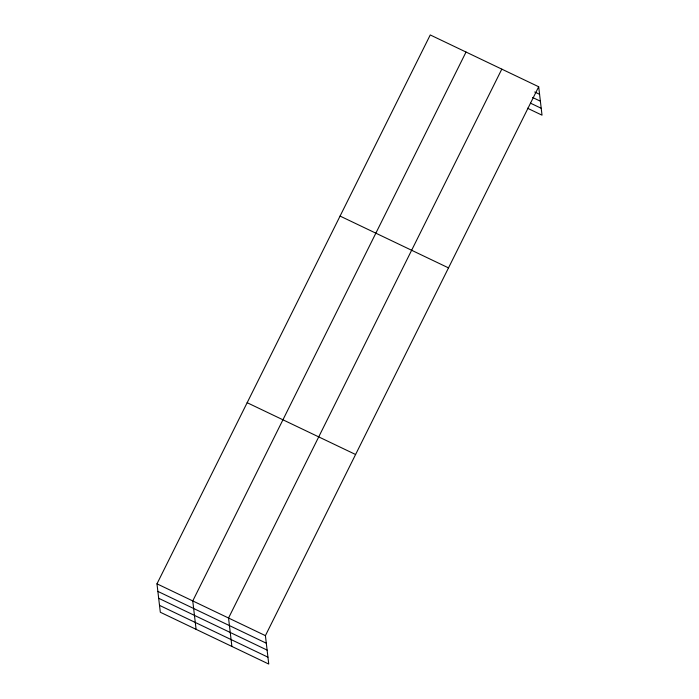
<?xml version="1.0" encoding="UTF-8"?>
<svg xmlns="http://www.w3.org/2000/svg" width="699" height="699" viewBox="0 0 699 699"><rect width="100%" height="100%" fill="white"/><g stroke="black" fill="none" stroke-linecap="round" stroke-linejoin="round"><path stroke-width="1.05" d="M538.684 86.755L265.41 635.636L268.748 664.05L160.316 612.245L156.978 583.831L430.252 34.95L538.684 86.755L542.022 115.169L527.465 108.214M466.032 52.049L192.758 600.93L196.096 629.345M501.812 69.14L228.547 618.021L231.885 646.435M534.718 92.006L539.576 94.321M532.621 97.493L540.379 101.198M530.541 103.19L541.209 108.284M340.072 216.078L448.505 267.883M247.158 402.703L355.59 454.507M156.978 583.831L265.41 635.636M157.869 591.398L266.302 643.202M158.673 598.283L267.105 650.087M159.512 605.369L267.944 657.174"/></g></svg>
